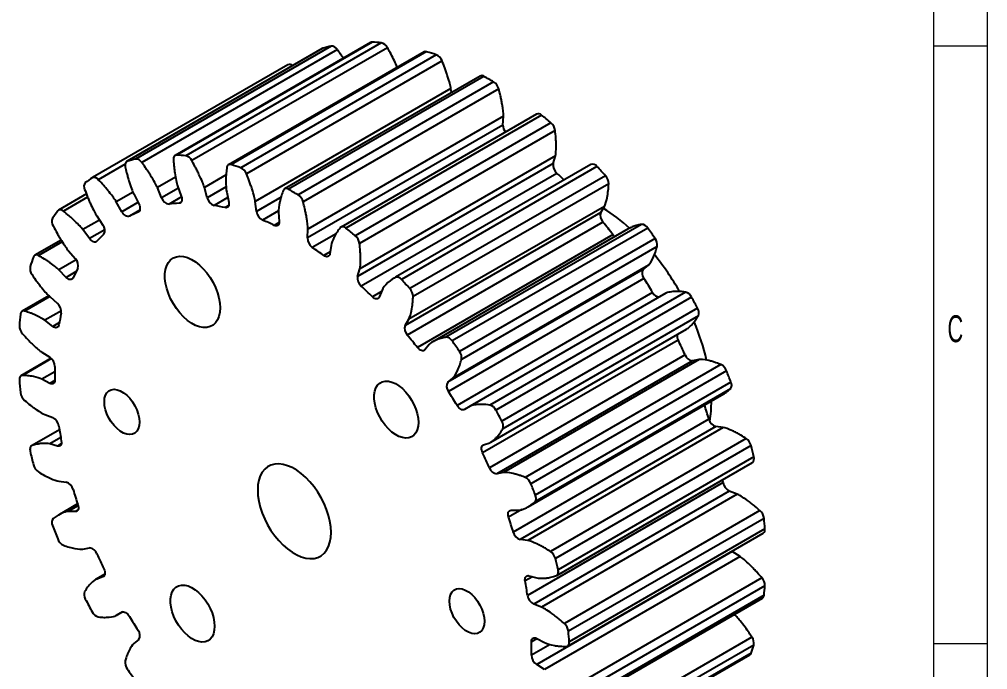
# Model space of a CAD drawing. Header units: millimetres. Extents: x 0 to 420, y 0 to 297.
# Drawn here: x 294 to 420, y 74.3 to 158.9 of the extents above; entities that cross this region are included whole.
import ezdxf

# ---------------------------------------------------------------- set-up
doc = ezdxf.new("R2010")
doc.units = ezdxf.units.MM
doc.styles.add('SLDTEXTSTYLE1', font='TXT', dxfattribs={"width": 0.605})

msp = doc.modelspace()

# ---------------------------------------------------------------- linework, layer by layer
at = {"color": 7, "linetype": 'Continuous', "lineweight": 18}
for p, q in [((420, 0), (420, 297)), ((420, 0), (420, 297)), ((413, 7), (413, 290)), ((413, 7), (413, 290)), ((413, 7), (413, 290)), ((413, 155.5), (420, 155.5)), ((413, 77.75), (420, 77.75))]:
    msp.add_line(p, q, dxfattribs=at)
at = {"color": 7, "linetype": 'Continuous', "lineweight": 25}
for p, q in [((333.418, 155.128), (307.963, 140.432)), ((333.491, 155.159), (308.036, 140.464)), ((334.561, 155.446), (309.105, 140.75)), ((339.704, 155.906), (314.248, 141.211)), ((339.905, 155.954), (314.449, 141.258)), ((341.095, 155.885), (315.639, 141.19)), ((341.892, 155.242), (316.436, 140.547)), ((333.491, 155.159), (333.418, 155.128)), ((335.375, 154.987), (309.919, 140.291)), ((346.652, 154.7), (321.197, 140.005)), ((346.996, 154.723), (321.54, 140.027)), ((348.248, 154.314), (322.792, 139.618)), ((328.945, 153.03), (303.489, 138.334)), ((348.993, 153.515), (323.538, 138.819)), ((353.961, 151.556), (328.505, 136.86)), ((354.454, 151.514), (328.998, 136.819)), ((355.71, 150.795), (330.254, 136.1)), ((350.148, 149.923), (324.693, 135.228)), ((356.373, 149.875), (330.917, 135.18)), ((350.214, 149.392), (350.148, 149.923)), ((356.989, 146.342), (331.533, 131.647)), ((361.311, 146.607), (335.855, 131.911)), ((361.953, 146.464), (336.497, 131.769)), ((356.929, 145.178), (356.989, 146.342)), ((356.929, 145.178), (331.473, 130.483)), ((363.159, 145.478), (337.703, 130.783)), ((363.711, 144.477), (338.255, 129.781)), ((363.746, 141.159), (338.29, 126.464)), ((363.472, 140.16), (363.746, 141.159)), ((363.472, 140.16), (338.016, 125.465)), ((368.376, 140.065), (342.92, 125.369)), ((363.948, 138.894), (338.492, 124.199)), ((369.163, 139.789), (343.707, 125.094)), ((370.269, 138.589), (344.813, 123.893)), ((370.686, 137.549), (345.23, 122.854)), ((302.717, 136.208), (299.087, 134.113)), ((308.87, 136.227), (309.528, 134.918)), ((312.51, 135.698), (311.949, 137.033)), ((314.591, 137.269), (315.068, 135.927)), ((318.435, 135.714), (318.068, 137.049)), ((320.97, 136.463), (321.245, 135.146)), ((307.333, 133.902), (306.602, 135.178)), ((324.85, 133.95), (324.693, 135.228)), ((327.727, 133.844), (327.788, 132.611)), ((369.648, 133.809), (344.192, 119.114)), ((370.125, 134.601), (344.669, 119.905)), ((369.648, 133.809), (370.125, 134.601)), ((304.055, 133.382), (304.867, 132.163)), ((369.936, 132.56), (344.48, 117.864)), ((303.131, 130.406), (302.262, 131.567)), ((331.473, 130.483), (331.533, 131.647)), ((373.239, 131.677), (347.784, 116.981)), ((374.964, 132.259), (349.508, 117.564)), ((375.766, 131.781), (350.31, 117.086)), ((299.428, 130.214), (295.993, 128.231)), ((371.25, 130.925), (345.794, 116.229)), ((376.728, 130.424), (351.272, 115.729)), ((300.359, 128.86), (301.288, 127.784)), ((334.568, 129.527), (334.411, 128.43)), ((376.992, 129.392), (351.536, 114.697)), ((300.086, 125.361), (299.118, 126.357)), ((338.016, 125.465), (338.29, 126.464)), ((375.188, 126.404), (349.732, 111.709)), ((375.847, 126.953), (350.391, 112.257)), ((375.188, 126.404), (375.847, 126.953)), ((375.274, 125.225), (349.818, 110.53)), ((341.193, 123.7), (340.825, 122.788)), ((297.836, 122.962), (294.34, 120.944)), ((297.942, 122.856), (298.947, 121.971)), ((376.402, 123.401), (350.946, 108.706)), ((378.114, 123.286), (352.659, 108.59)), ((380.686, 123.45), (355.23, 108.755)), ((381.468, 122.791), (356.012, 108.096)), ((382.252, 121.339), (356.796, 106.644)), ((298.333, 118.989), (297.307, 119.776)), ((344.192, 119.114), (344.669, 119.905)), ((382.352, 120.359), (356.896, 105.663)), ((355.366, 103.931), (380.822, 118.627)), ((379.73, 117.211), (354.275, 102.516)), ((347.312, 116.618), (346.751, 115.931)), ((298.131, 114.835), (294.2, 112.565)), ((296.909, 115.635), (297.948, 114.979)), ((380.623, 115.279), (355.167, 100.583)), ((381.586, 114.505), (356.13, 99.81)), ((382.455, 114.663), (356.999, 99.968)), ((385.289, 114.027), (359.833, 99.331)), ((382.455, 114.663), (381.586, 114.505)), ((349.732, 111.709), (350.391, 112.257)), ((386.015, 113.216), (360.559, 98.52)), ((297.948, 111.568), (296.909, 112.111)), ((386.594, 111.73), (361.138, 97.035)), ((360.194, 95.522), (385.65, 110.217)), ((386.526, 110.844), (361.07, 96.149)), ((352.659, 108.59), (351.927, 108.159)), ((297.307, 107.511), (298.333, 107.113)), ((383.727, 106.911), (358.271, 92.216)), ((384.63, 105.946), (359.174, 91.251)), ((385.599, 105.823), (384.63, 105.946)), ((299.205, 105.547), (295.581, 103.455)), ((385.599, 105.823), (360.143, 91.128)), ((298.947, 103.421), (297.942, 103.698)), ((354.393, 103.572), (355.205, 103.854)), ((388.566, 104.407), (363.11, 89.711)), ((389.206, 103.479), (363.75, 88.784)), ((363.926, 86.597), (389.382, 101.292)), ((389.56, 102.02), (364.104, 87.325)), ((356.999, 99.968), (356.13, 99.81)), ((299.118, 98.839), (300.086, 98.717)), ((385.58, 98.664), (360.124, 83.969)), ((386.383, 97.55), (360.927, 82.854)), ((387.409, 97.152), (361.953, 82.456)), ((387.409, 97.152), (386.383, 97.55)), ((301.574, 95.893), (299.066, 94.445)), ((301.288, 94.906), (300.359, 94.904)), ((357.973, 95.061), (358.902, 95.064)), ((390.373, 95.016), (364.917, 80.32)), ((390.898, 94.012), (365.442, 79.317)), ((365.354, 77.402), (390.809, 92.097)), ((391.017, 92.638), (365.561, 77.942)), ((360.143, 91.128), (359.174, 91.251)), ((302.262, 89.999), (303.131, 90.157)), ((386.768, 89.683), (361.312, 74.988)), ((386.768, 89.683), (386.704, 89.727)), ((387.807, 89.028), (386.768, 89.683)), ((387.807, 89.028), (362.351, 74.332)), ((305.12, 86.743), (303.895, 86.036)), ((304.867, 86.395), (304.055, 86.113)), ((360.313, 86.546), (361.319, 86.269)), ((390.63, 86.27), (365.174, 71.575)), ((391.017, 85.235), (365.561, 70.54)), ((365.237, 68.935), (390.692, 83.63)), ((390.898, 83.998), (365.442, 69.303)), ((361.953, 82.456), (360.927, 82.854)), ((307.404, 81.84), (306.602, 81.377)), ((306.602, 81.377), (307.333, 81.809)), ((309.528, 78.258), (308.87, 77.71)), ((361.312, 78.4), (362.351, 77.856)), ((389.327, 78.557), (363.872, 63.862)), ((389.56, 77.535), (364.104, 62.839)), ((363.578, 61.572), (389.034, 76.268)), ((389.206, 76.485), (363.75, 61.79)), ((362.351, 74.332), (361.312, 74.988))]:
    msp.add_line(p, q, dxfattribs=at)
at = {"color": 8, "linetype": 'Continuous', "lineweight": 25}
for p, q in [((307.76, 140.085), (304.266, 138.069)), ((320.899, 138.683), (318.068, 137.049)), ((314.317, 138.4), (311.949, 137.033)), ((308.781, 136.436), (306.602, 135.178)), ((314.7, 136.962), (312.51, 135.698)), ((320.892, 137.133), (318.435, 135.714)), ((302.876, 135.798), (299.721, 133.977)), ((309.43, 135.113), (307.333, 133.902)), ((315.098, 135.834), (313.466, 134.892)), ((315.061, 135.171), (314.781, 135.009)), ((321.117, 135.757), (319.325, 134.722)), ((328.048, 135.797), (324.85, 133.95)), ((309.656, 134.092), (308.314, 133.317)), ((309.518, 133.883), (309.442, 133.839)), ((321.24, 134.703), (320.768, 134.431)), ((327.735, 134.029), (325.634, 132.816)), ((304.431, 132.819), (302.262, 131.567)), ((327.786, 132.499), (327.143, 132.128)), ((305.116, 131.552), (303.131, 130.406)), ((299.57, 129.978), (296.478, 128.194)), ((335.209, 131.041), (332.117, 129.256)), ((334.446, 128.675), (333.627, 128.202)), ((301.382, 127.664), (299.118, 126.357)), ((301.389, 126.113), (300.086, 125.361)), ((341.114, 123.504), (339.936, 122.824)), ((297.944, 122.855), (294.677, 120.969)), ((299.462, 121.02), (297.307, 119.776)), ((299.194, 119.486), (298.333, 118.989)), ((298.173, 114.793), (294.396, 112.613)), ((298.608, 113.091), (296.909, 112.111)), ((298.616, 111.953), (297.948, 111.568)), ((299.207, 105.539), (295.649, 103.485)), ((299.376, 104.526), (297.942, 103.698)), ((299.448, 103.711), (298.947, 103.421)), ((301.647, 95.647), (300.359, 94.904)), ((301.6, 95.086), (301.288, 94.906)), ((359.365, 95.161), (357.654, 94.173)), ((305.117, 86.726), (304.055, 86.113)), ((304.976, 86.458), (304.867, 86.395)), ((360.77, 86.42), (359.808, 85.865)), ((361.365, 78.372), (360.644, 77.956)), ((363.069, 77.604), (360.644, 76.204))]:
    msp.add_line(p, q, dxfattribs=at)
at = {"color": 7, "linetype": 'Continuous', "lineweight": 25, "flags": 128}
for points in [[(314.449, 141.258), (314.356, 141.251), (314.272, 141.223), (314.198, 141.176), (314.137, 141.109), (314.09, 141.026), (314.057, 140.927), (314.04, 140.814), (314.039, 140.691)], [(308.036, 140.464), (307.955, 140.428), (307.886, 140.373), (307.83, 140.299), (307.789, 140.208), (307.763, 140.103), (307.752, 139.986), (307.758, 139.859), (307.779, 139.725)], [(309.528, 134.918), (309.604, 134.744), (309.656, 134.569), (309.683, 134.4), (309.685, 134.243), (309.66, 134.103), (309.609, 133.987), (309.536, 133.897), (309.442, 133.839)], [(315.068, 135.927), (315.119, 135.752), (315.144, 135.584), (315.143, 135.428), (315.116, 135.29), (315.064, 135.175), (314.988, 135.088), (314.893, 135.032), (314.781, 135.009)], [(321.245, 135.146), (321.268, 134.979), (321.265, 134.824), (321.235, 134.688), (321.181, 134.575), (321.104, 134.491), (321.007, 134.437), (320.894, 134.417), (320.768, 134.431)], [(299.721, 133.977), (299.614, 134.052), (299.505, 134.108), (299.399, 134.144), (299.298, 134.16), (299.203, 134.154), (299.117, 134.128), (299.042, 134.081), (298.979, 134.015)], [(308.314, 133.317), (308.207, 133.283), (308.086, 133.282), (307.955, 133.315), (307.82, 133.381), (307.686, 133.476), (307.556, 133.598), (307.437, 133.742), (307.333, 133.902)], [(327.788, 132.611), (327.782, 132.457), (327.751, 132.323), (327.695, 132.213), (327.616, 132.13), (327.518, 132.08), (327.403, 132.062), (327.277, 132.078), (327.143, 132.128)], [(336.497, 131.769), (336.391, 131.844), (336.285, 131.901), (336.18, 131.939), (336.079, 131.957), (335.985, 131.955), (335.899, 131.932), (335.823, 131.89), (335.758, 131.829)], [(304.094, 130.067), (304.006, 129.998), (303.901, 129.961), (303.78, 129.957), (303.65, 129.988), (303.515, 130.051), (303.38, 130.144), (303.251, 130.264), (303.131, 130.406)], [(371.5, 130.673), (371.372, 130.786), (371.25, 130.925)], [(320.115, 121.396), (320.077, 120.814), (319.963, 120.289), (319.775, 119.832), (319.519, 119.452), (319.198, 119.158), (318.821, 118.955), (318.394, 118.849), (317.928, 118.841), (317.432, 118.932), (316.916, 119.12), (316.392, 119.4), (315.87, 119.768), (315.363, 120.214), (314.88, 120.729), (314.433, 121.303), (314.03, 121.923), (313.68, 122.576), (313.39, 123.248), (313.168, 123.925), (313.017, 124.592), (312.94, 125.235), (312.94, 125.841), (313.017, 126.396), (313.168, 126.889), (313.39, 127.308), (313.68, 127.646), (314.03, 127.895), (314.433, 128.05), (314.88, 128.107), (315.363, 128.065), (315.87, 127.926), (316.392, 127.691), (316.916, 127.366), (317.432, 126.959), (317.928, 126.477), (318.394, 125.93), (318.821, 125.332), (319.198, 124.694), (319.519, 124.029), (319.775, 123.353), (319.963, 122.679), (320.077, 122.022), (320.115, 121.396)], [(334.411, 128.43), (334.378, 128.298), (334.32, 128.19), (334.239, 128.11), (334.139, 128.062), (334.023, 128.047), (333.896, 128.066), (333.762, 128.119), (333.627, 128.202)], [(300.989, 125.284), (300.925, 125.182), (300.84, 125.111), (300.735, 125.071), (300.616, 125.065), (300.487, 125.092), (300.352, 125.153), (300.217, 125.243), (300.086, 125.361)], [(340.825, 122.788), (340.765, 122.683), (340.683, 122.605), (340.582, 122.56), (340.465, 122.548), (340.337, 122.57), (340.203, 122.625), (340.067, 122.71), (339.936, 122.824)], [(299.137, 119.176), (299.099, 119.047), (299.037, 118.944), (298.953, 118.869), (298.85, 118.827), (298.732, 118.818), (298.603, 118.843), (298.469, 118.901), (298.333, 118.989)], [(346.751, 115.931), (346.667, 115.857), (346.564, 115.814), (346.446, 115.805), (346.317, 115.829), (346.183, 115.887), (346.047, 115.975), (345.916, 116.091), (345.794, 116.229)], [(294.396, 112.613), (294.302, 112.604), (294.218, 112.575), (294.145, 112.525), (294.084, 112.457), (294.038, 112.37), (294.007, 112.269), (293.992, 112.154), (293.993, 112.028)], [(298.617, 112.011), (298.607, 111.86), (298.571, 111.73), (298.511, 111.624), (298.429, 111.547), (298.327, 111.502), (298.21, 111.49), (298.082, 111.513), (297.948, 111.568)], [(345.918, 106.501), (345.88, 105.99), (345.77, 105.535), (345.588, 105.149), (345.341, 104.84), (345.035, 104.617), (344.676, 104.486), (344.276, 104.451), (343.843, 104.511), (343.39, 104.666), (342.928, 104.911), (342.469, 105.24), (342.025, 105.645), (341.607, 106.115), (341.226, 106.639), (340.893, 107.201), (340.615, 107.788), (340.4, 108.385), (340.254, 108.976), (340.179, 109.546), (340.179, 110.08), (340.254, 110.565), (340.4, 110.987), (340.615, 111.335), (340.893, 111.602), (341.226, 111.779), (341.607, 111.863), (342.025, 111.851), (342.469, 111.743), (342.928, 111.542), (343.39, 111.254), (343.843, 110.886), (344.276, 110.447), (344.676, 109.948), (345.035, 109.404), (345.341, 108.827), (345.588, 108.233), (345.77, 107.637), (345.88, 107.055), (345.918, 106.501)], [(309.614, 106.539), (309.575, 106.077), (309.46, 105.676), (309.272, 105.349), (309.018, 105.108), (308.707, 104.96), (308.349, 104.911), (307.957, 104.962), (307.543, 105.111), (307.122, 105.354), (306.709, 105.683), (306.316, 106.085), (305.958, 106.547), (305.647, 107.054), (305.393, 107.589), (305.206, 108.132), (305.091, 108.666), (305.052, 109.172), (305.091, 109.634), (305.206, 110.035), (305.393, 110.362), (305.647, 110.603), (305.958, 110.751), (306.316, 110.8), (306.709, 110.749), (307.122, 110.6), (307.543, 110.357), (307.957, 110.029), (308.349, 109.627), (308.707, 109.164), (309.018, 108.657), (309.272, 108.123), (309.46, 107.579), (309.575, 107.045), (309.614, 106.539)], [(351.927, 108.159), (351.823, 108.119), (351.704, 108.112), (351.575, 108.139), (351.44, 108.199), (351.305, 108.29), (351.174, 108.408), (351.053, 108.548), (350.946, 108.706)], [(295.649, 103.485), (295.568, 103.447), (295.5, 103.39), (295.445, 103.315), (295.405, 103.222), (295.38, 103.115), (295.371, 102.996), (295.378, 102.867), (295.401, 102.732)], [(299.452, 104.102), (299.471, 103.936), (299.463, 103.784), (299.43, 103.652), (299.371, 103.544), (299.291, 103.464), (299.191, 103.417), (299.075, 103.402), (298.947, 103.421)], [(354.275, 102.516), (354.203, 102.69), (354.155, 102.865), (354.132, 103.032), (354.135, 103.187), (354.165, 103.323), (354.219, 103.435), (354.296, 103.519), (354.393, 103.572)], [(334.553, 92.178), (334.515, 92.891), (334.403, 93.636), (334.218, 94.401), (333.963, 95.175), (333.641, 95.944), (333.259, 96.698), (332.822, 97.424), (332.338, 98.111), (331.812, 98.748), (331.255, 99.324), (330.674, 99.832), (330.08, 100.262), (329.48, 100.608), (328.886, 100.864), (328.305, 101.027), (327.748, 101.094), (327.223, 101.064), (326.738, 100.937), (326.301, 100.715), (325.919, 100.403), (325.597, 100.004), (325.342, 99.525), (325.157, 98.973), (325.045, 98.358), (325.007, 97.689), (325.045, 96.977), (325.157, 96.232), (325.342, 95.467), (325.597, 94.693), (325.919, 93.923), (326.301, 93.169), (326.738, 92.443), (327.223, 91.757), (327.748, 91.12), (328.305, 90.543), (328.886, 90.036), (329.48, 89.606), (330.08, 89.26), (330.674, 89.004), (331.255, 88.84), (331.812, 88.774), (332.338, 88.804), (332.822, 88.931), (333.259, 89.152), (333.641, 89.465), (333.963, 89.864), (334.218, 90.343), (334.403, 90.894), (334.515, 91.509), (334.553, 92.178)], [(385.58, 98.664), (385.544, 98.9), (385.519, 99.062)], [(301.607, 95.794), (301.653, 95.62), (301.673, 95.454), (301.668, 95.3), (301.636, 95.166), (301.58, 95.056), (301.501, 94.974), (301.403, 94.924), (301.288, 94.906)], [(357.654, 94.173), (357.608, 94.347), (357.587, 94.514), (357.593, 94.667), (357.624, 94.801), (357.68, 94.911), (357.759, 94.993), (357.858, 95.043), (357.973, 95.061)], [(304.986, 87.451), (305.057, 87.277), (305.106, 87.102), (305.128, 86.935), (305.125, 86.78), (305.096, 86.644), (305.041, 86.532), (304.964, 86.448), (304.867, 86.395)], [(363.872, 86.571), (363.949, 86.611), (364.015, 86.67), (364.067, 86.747), (364.105, 86.839), (364.129, 86.946), (364.136, 87.064), (364.128, 87.191), (364.104, 87.325)], [(359.808, 85.865), (359.79, 86.031), (359.797, 86.183), (359.831, 86.316), (359.889, 86.423), (359.97, 86.503), (360.07, 86.551), (360.186, 86.565), (360.313, 86.546)], [(319.397, 79.972), (319.359, 79.461), (319.249, 79.006), (319.067, 78.619), (318.82, 78.311), (318.514, 78.088), (318.155, 77.957), (317.755, 77.921), (317.322, 77.982), (316.869, 78.136), (316.407, 78.382), (315.948, 78.711), (315.504, 79.116), (315.086, 79.586), (314.705, 80.109), (314.372, 80.672), (314.094, 81.259), (313.879, 81.856), (313.733, 82.447), (313.659, 83.017), (313.659, 83.551), (313.733, 84.035), (313.879, 84.457), (314.094, 84.806), (314.372, 85.073), (314.705, 85.25), (315.086, 85.334), (315.504, 85.322), (315.948, 85.214), (316.407, 85.013), (316.869, 84.725), (317.322, 84.356), (317.755, 83.917), (318.155, 83.419), (318.514, 82.875), (318.82, 82.298), (319.067, 81.704), (319.249, 81.108), (319.359, 80.525), (319.397, 79.972)], [(354.515, 80.618), (354.476, 80.156), (354.361, 79.755), (354.173, 79.428), (353.92, 79.187), (353.609, 79.039), (353.251, 78.99), (352.858, 79.041), (352.445, 79.19), (352.024, 79.433), (351.61, 79.762), (351.217, 80.164), (350.859, 80.626), (350.548, 81.133), (350.295, 81.668), (350.107, 82.211), (349.992, 82.745), (349.953, 83.251), (349.992, 83.713), (350.107, 84.114), (350.295, 84.441), (350.548, 84.682), (350.859, 84.83), (351.217, 84.879), (351.61, 84.828), (352.024, 84.679), (352.445, 84.436), (352.858, 84.108), (353.251, 83.706), (353.609, 83.243), (353.92, 82.736), (354.173, 82.202), (354.361, 81.658), (354.476, 81.124), (354.515, 80.618)], [(307.333, 81.809), (307.437, 81.849), (307.556, 81.855), (307.686, 81.828), (307.82, 81.768), (307.955, 81.677), (308.086, 81.559), (308.207, 81.419), (308.314, 81.261)], [(360.644, 77.956), (360.653, 78.107), (360.689, 78.237), (360.749, 78.343), (360.832, 78.42), (360.933, 78.465), (361.05, 78.477), (361.178, 78.455), (361.312, 78.4)], [(365.174, 77.354), (365.265, 77.366), (365.346, 77.398), (365.417, 77.449), (365.475, 77.518), (365.519, 77.604), (365.549, 77.705), (365.563, 77.819), (365.561, 77.942)]]:
    msp.add_lwpolyline(points, dxfattribs=at)
at = {"color": 7, "linetype": 'Continuous', "lineweight": 25}
for centre, radius, start, end in [((338.719, 137.788), 18.14, 103.25211, 106.74975), ((334.587, 154.542), 0.904, 29.4706, 91.66963), ((339.886, 155.585), 0.369, 86.95381, 119.52596), ((339.137, 132.258), 23.708, 85.26313, 88.14295), ((340.83, 154.742), 1.174, 25.23606, 76.96161), ((346.85, 154.324), 0.424, 69.89727, 117.68599), ((337.129, 122.398), 33.797, 70.7934, 73.02656), ((347.66, 153.017), 1.423, 20.4604, 65.61251), ((329.162, 152.506), 0.567, 44.58998, 112.48883), ((354.172, 151.11), 0.493, 55.09191, 115.28674), ((331.452, 109.861), 47.582, 59.3488, 61.09233), ((354.834, 149.465), 1.593, 14.93469, 56.62011), ((361.532, 146.084), 0.568, 42.07765, 112.91308), ((322.744, 97.276), 62.903, 50.02192, 51.44105), ((358.41, 145.185), 1.481, 180.26431, 218.52173), ((362.089, 144.236), 1.64, 8.45126, 49.25261), ((313.681, 117.563), 23.708, 85.26313, 88.14295), ((315.374, 140.046), 1.174, 25.23606, 76.96161), ((313.263, 123.093), 18.14, 103.25211, 106.74975), ((309.131, 139.846), 0.904, 29.4706, 91.66963), ((321.398, 139.649), 0.404, 69.46799, 178.87442), ((311.674, 107.703), 33.797, 70.7934, 73.02656), ((364.879, 139.967), 1.42, 172.1951, 229.0591), ((368.586, 139.402), 0.695, 33.85019, 107.6422), ((322.204, 138.322), 1.423, 20.4604, 65.61251), ((323.248, 94.725), 60.062, 46.14557, 47.34097), ((313.299, 87.235), 76.7, 42.03234, 43.25165), ((303.176, 137.179), 0.785, 139.89551, 208.40111), ((312.937, 124.095), 17.09, 123.63647, 127.32544), ((303.709, 137.696), 0.671, 33.77263, 110.72609), ((369.136, 137.531), 1.55, 0.66752, 43.03114), ((328.73, 136.489), 0.425, 50.91314, 156.19225), ((305.996, 95.165), 47.582, 59.3488, 61.09233), ((329.378, 134.769), 1.593, 14.93469, 56.62011), ((313.602, 136.023), 1.14, 196.59121, 263.15218), ((315.688, 117.457), 17.576, 92.95827, 97.26093), ((319.763, 136.011), 1.361, 192.58362, 251.20976), ((315.458, 121.796), 20.515, 143.44098, 146.74056), ((315.033, 120.269), 14.677, 112.39268, 117.24514), ((315.213, 110.656), 24.415, 76.84734, 80.30354), ((326.339, 134.142), 1.501, 187.3329, 241.99858), ((370.804, 133.418), 1.221, 161.28907, 224.64049), ((357.118, 113.968), 24.122, 47.5165, 57.75845), ((299.264, 132.632), 1.046, 156.63605, 212.71882), ((311.912, 100.719), 34.907, 64.12948, 66.85249), ((315.578, 87.518), 70.594, 37.9432, 39.64588), ((304.109, 131.485), 1.017, 329.54787, 41.82353), ((297.289, 82.581), 62.903, 50.02192, 51.44105), ((374.948, 131.319), 0.94, 29.4346, 89.02122), ((306.312, 81.505), 85.741, 34.78851, 35.90008), ((315.656, 119.535), 15.64, 133.01913, 137.67024), ((332.996, 130.501), 1.523, 180.66064, 234.76803), ((336.633, 129.54), 1.64, 8.45126, 49.25261), ((375.663, 129.602), 1.346, 351.0322, 37.66122), ((305.539, 89.606), 47.734, 53.95448, 56.16467), ((322.626, 118.359), 28.49, 160.19093, 162.86054), ((296.216, 127.863), 0.422, 51.55214, 159.11269), ((300.403, 126.891), 1.257, 343.22304, 45.26227), ((349.182, 106.153), 35.291, 29.51005, 38.90566), ((296.694, 126.514), 1.315, 169.44279, 217.34157), ((319.662, 116.798), 20.51, 151.68006, 155.56198), ((376.008, 125.872), 0.978, 147.00545, 221.37045), ((339.423, 125.272), 1.42, 172.1951, 229.0591), ((343.13, 124.707), 0.695, 33.85019, 107.6422), ((287.843, 72.539), 76.7, 42.03234, 43.25165), ((311.728, 84.667), 75.387, 30.91831, 32.54811), ((297.457, 79.672), 60.552, 45.45066, 47.33691), ((343.68, 122.836), 1.55, 0.66752, 43.03114), ((377.257, 123.741), 0.92, 201.63053, 273.45531), ((380.367, 122.278), 1.215, 24.97221, 74.75014), ((304.613, 80.361), 87.789, 27.82547, 28.90226), ((294.542, 120.585), 0.407, 70.61669, 180.98798), ((298.017, 120.867), 1.444, 353.68471, 49.87723), ((381.344, 120.751), 1.081, 338.71456, 32.94854), ((334.536, 115.962), 40.663, 173.48132, 175.59467), ((327.946, 114.041), 29.264, 166.83092, 169.89396), ((295.521, 119.07), 1.529, 179.4112, 222.60488), ((345.349, 118.722), 1.221, 161.28907, 224.64049), ((352.734, 107.514), 31.493, 12.98502, 22.50318), ((290.122, 72.822), 70.594, 37.9432, 39.64588), ((349.492, 116.624), 0.94, 29.4346, 89.02122), ((380.781, 117.777), 1.193, 173.13997, 208.30474), ((313.218, 85.341), 73.754, 23.94807, 25.60185), ((280.856, 66.809), 85.741, 34.78851, 35.90008), ((297.089, 113.715), 1.528, 1.82952, 55.80783), ((350.207, 114.906), 1.346, 351.0322, 37.66122), ((381.675, 115.603), 1.101, 197.12239, 265.36944), ((339.768, 112.887), 41.16, 178.78013, 181.21987), ((384.643, 112.718), 1.46, 19.94261, 63.75247), ((309.685, 82.629), 82.23, 20.72618, 21.83675), ((349.381, 115.963), 55.528, 184.06329, 185.78024), ((350.552, 111.176), 0.978, 147.00545, 221.37045), ((385.877, 111.339), 0.817, 322.64473, 28.60468), ((295.756, 110.582), 1.634, 187.42289, 228.70025), ((286.272, 69.971), 75.387, 30.91831, 32.54811), ((354.911, 107.583), 1.215, 24.97221, 74.75014), ((320.419, 88.021), 66.066, 16.61368, 18.30326), ((367.118, 109.246), 16.933, 351.08173, 0.1604), ((297.666, 105.785), 1.486, 8.257, 63.31587), ((279.158, 65.666), 87.789, 27.82547, 28.90226), ((352.875, 113.965), 54.326, 188.43297, 190.46065), ((355.888, 106.056), 1.081, 338.71456, 32.94854), ((385.021, 107.217), 1.33, 193.3012, 252.90346), ((387.641, 103.085), 1.613, 14.14736, 55.02766), ((320.791, 86.081), 70.592, 13.04974, 14.26798), ((364.052, 118.36), 70.408, 192.8249, 194.28527), ((287.762, 70.646), 73.754, 23.94807, 25.60185), ((297.377, 101.377), 1.604, 194.07622, 235.90095), ((388.975, 101.778), 0.633, 309.91596, 22.55576), ((356.219, 100.907), 1.101, 197.12239, 265.36944), ((299.695, 97.446), 1.33, 13.301, 72.90362), ((359.187, 98.022), 1.46, 19.94261, 63.75247), ((284.23, 67.934), 82.23, 20.72618, 21.83675), ((387.051, 98.878), 1.486, 188.2569, 243.31597), ((364.335, 116.653), 66.105, 196.61401, 198.39299), ((360.421, 96.644), 0.817, 322.64473, 28.60468), ((389.276, 93.803), 1.635, 7.35556, 47.86834), ((299.004, 93.474), 0.799, 140.94491, 208.72935), ((294.928, 73.316), 66.102, 16.61392, 18.39297), ((335.589, 88.517), 55.581, 4.25173, 5.674), ((375.169, 121.791), 82.05, 200.47499, 201.78454), ((359.565, 92.521), 1.33, 193.3012, 252.90346), ((390.477, 92.535), 0.55, 307.21539, 10.78831), ((300.34, 91.829), 1.446, 199.74412, 244.65637), ((303.042, 89.06), 1.101, 17.12234, 85.36948), ((362.185, 88.389), 1.613, 14.14736, 55.02766), ((371.501, 119.322), 73.757, 203.94815, 205.60186), ((295.335, 71.386), 70.592, 13.04974, 14.26798), ((306.374, 76), 54.337, 8.43318, 10.46045), ((389.497, 85.257), 1.52, 359.18447, 41.82148), ((303.467, 84.097), 1.063, 157.55635, 212.91596), ((350.559, 88.516), 40.591, 353.61046, 355.36426), ((380.334, 124.084), 87.704, 207.54979, 208.7895), ((361.595, 84.182), 1.486, 188.2569, 243.31597), ((390.434, 84.016), 0.464, 303.86731, 357.85043), ((304.564, 82.348), 1.203, 204.6548, 255.65812), ((372.993, 119.998), 75.392, 210.91834, 212.54804), ((308.708, 78.791), 0.978, 327.00537, 41.37053), ((363.82, 79.108), 1.635, 7.35556, 47.86834), ((310.133, 73.822), 55.581, 4.25173, 5.674), ((388.285, 77.782), 1.299, 349.0236, 36.61541), ((319.493, 77.08), 41.16, 358.78013, 1.21987), ((362.517, 86.085), 28.362, 340.21689, 342.45436), ((362.171, 76.252), 1.528, 181.82966, 235.80769), ((388.833, 76.603), 0.391, 301.04671, 342.56115), ((309.092, 75.247), 1.332, 170.29665, 217.49818), ((378.858, 123.085), 85.922, 214.48582, 215.72594)]:
    msp.add_arc(centre, radius, start, end, dxfattribs=at)
for points, knots in [([(343.169, 152.689), (343.137, 152.767), (342.993, 153.116), (342.685, 153.755), (342.291, 154.529), (342.011, 155.029), (341.892, 155.242)], [0, 0, 0, 0, 0.0895408, 0.4016966, 0.7447329, 1, 1, 1, 1]), ([(336.162, 153.862), (336.039, 154.046), (335.784, 154.428), (335.514, 154.796), (335.375, 154.987)], [0, 0, 0, 0, 0.4816326, 1, 1, 1, 1]), ([(350.148, 149.923), (350.106, 150.251), (349.962, 150.826), (349.67, 151.726), (349.606, 151.914), (349.48, 152.272), (349.288, 152.794), (349.103, 153.252), (348.993, 153.515)], [0, 0, 0, 0, 0.5, 0.5, 0.625, 0.625, 0.75, 1, 1, 1, 1]), ([(356.989, 146.342), (357.002, 146.646), (356.949, 147.199), (356.792, 148.084), (356.756, 148.27), (356.682, 148.626), (356.567, 149.146), (356.446, 149.608), (356.373, 149.875)], [0, 0, 0, 0, 0.5, 0.5, 0.625, 0.625, 0.75, 1, 1, 1, 1]), ([(363.746, 141.159), (363.812, 141.41), (363.854, 141.876), (363.849, 142.642), (363.845, 142.806), (363.832, 143.136), (363.803, 143.637), (363.752, 144.145), (363.711, 144.477)], [0, 0, 0, 0, 0.5, 0.5, 0.625, 0.625, 0.75, 1, 1, 1, 1]), ([(311.949, 137.033), (311.797, 137.386), (311.475, 137.974), (310.926, 138.84), (310.815, 139.01), (310.602, 139.329), (310.294, 139.779), (310.041, 140.125), (309.919, 140.291)], [0, 0, 0, 0, 0.5, 0.5, 0.625, 0.625, 0.75, 1, 1, 1, 1]), ([(314.039, 140.691), (314.049, 140.511), (314.073, 140.14), (314.123, 139.663), (314.163, 139.326), (314.188, 139.145), (314.325, 138.235), (314.466, 137.627), (314.591, 137.269)], [0, 0, 0, 0, 0.25, 0.375, 0.375, 0.5, 0.5, 1, 1, 1, 1]), ([(318.068, 137.049), (317.967, 137.406), (317.722, 138.021), (317.28, 138.951), (317.189, 139.136), (317.013, 139.483), (316.757, 139.974), (316.543, 140.359), (316.436, 140.547)], [0, 0, 0, 0, 0.5, 0.5, 0.625, 0.625, 0.75, 1, 1, 1, 1]), ([(307.779, 139.725), (307.82, 139.537), (307.907, 139.149), (308.036, 138.653), (308.131, 138.304), (308.184, 138.119), (308.466, 137.186), (308.697, 136.574), (308.87, 136.227)], [0, 0, 0, 0, 0.25, 0.375, 0.375, 0.5, 0.5, 1, 1, 1, 1]), ([(320.994, 139.657), (320.964, 139.441), (320.919, 139.06), (320.889, 138.613), (320.874, 138.302), (320.869, 138.137), (320.86, 137.339), (320.902, 136.799), (320.97, 136.463)], [0, 0, 0, 0, 0.25, 0.375, 0.375, 0.5, 0.5, 1, 1, 1, 1]), ([(324.693, 135.228), (324.65, 135.556), (324.506, 136.131), (324.214, 137.031), (324.151, 137.219), (324.024, 137.577), (323.832, 138.099), (323.647, 138.557), (323.538, 138.819)], [0, 0, 0, 0, 0.5, 0.5, 0.625, 0.625, 0.75, 1, 1, 1, 1]), ([(306.602, 135.178), (306.428, 135.477), (306.102, 135.938), (305.564, 136.608), (305.449, 136.748), (305.217, 137.023), (304.865, 137.43), (304.505, 137.82), (304.266, 138.069)], [0, 0, 0, 0, 0.5, 0.5, 0.625, 0.625, 0.75, 1, 1, 1, 1]), ([(370.125, 134.601), (370.257, 134.827), (370.406, 135.305), (370.576, 136.29), (370.614, 136.605), (370.665, 137.15), (370.678, 137.382), (370.686, 137.549)], [0, 0, 0, 0, 0.5, 0.5, 0.75, 0.75, 1, 1, 1, 1]), ([(302.485, 136.805), (302.606, 136.473), (302.8, 135.968), (303.012, 135.463), (303.158, 135.128), (303.233, 134.961), (303.598, 134.171), (303.866, 133.67), (304.055, 133.382)], [0, 0, 0, 0, 0.25, 0.375, 0.375, 0.5, 0.5, 1, 1, 1, 1]), ([(328.341, 136.661), (328.268, 136.479), (328.148, 136.155), (328.033, 135.77), (327.959, 135.5), (327.923, 135.356), (327.767, 134.653), (327.714, 134.162), (327.727, 133.844)], [0, 0, 0, 0, 0.25, 0.375, 0.375, 0.5, 0.5, 1, 1, 1, 1]), ([(331.533, 131.647), (331.546, 131.951), (331.493, 132.503), (331.336, 133.389), (331.3, 133.575), (331.226, 133.93), (331.111, 134.45), (330.991, 134.913), (330.917, 135.18)], [0, 0, 0, 0, 0.5, 0.5, 0.625, 0.625, 0.75, 1, 1, 1, 1]), ([(302.262, 131.567), (302.058, 131.836), (301.693, 132.234), (301.107, 132.793), (300.982, 132.91), (300.732, 133.135), (300.356, 133.467), (299.975, 133.778), (299.721, 133.977)], [0, 0, 0, 0, 0.5, 0.5, 0.625, 0.625, 0.75, 1, 1, 1, 1]), ([(298.383, 132.066), (298.549, 131.743), (298.808, 131.26), (299.081, 130.783), (299.267, 130.467), (299.363, 130.309), (299.821, 129.569), (300.144, 129.112), (300.359, 128.86)], [0, 0, 0, 0, 0.25, 0.375, 0.375, 0.5, 0.5, 1, 1, 1, 1]), ([(335.758, 131.829), (335.613, 131.652), (335.398, 131.363), (335.202, 131.048), (335.076, 130.833), (335.016, 130.722), (334.744, 130.185), (334.609, 129.797), (334.568, 129.527)], [0, 0, 0, 0, 0.25, 0.375, 0.375, 0.5, 0.5, 1, 1, 1, 1]), ([(374.964, 132.259), (374.843, 132.236), (374.559, 132.183), (374.1, 132.056), (373.64, 131.894), (373.361, 131.734), (373.245, 131.667)], [0, 0, 0, 0, 0.1970384, 0.4636566, 0.7770555, 1, 1, 1, 1]), ([(338.29, 126.464), (338.356, 126.715), (338.398, 127.181), (338.393, 127.947), (338.389, 128.111), (338.376, 128.441), (338.347, 128.942), (338.296, 129.449), (338.255, 129.781)], [0, 0, 0, 0, 0.5, 0.5, 0.625, 0.625, 0.75, 1, 1, 1, 1]), ([(375.847, 126.953), (376.032, 127.112), (376.28, 127.488), (376.643, 128.305), (376.742, 128.573), (376.896, 129.042), (376.953, 129.244), (376.992, 129.392)], [0, 0, 0, 0, 0.5, 0.5, 0.75, 0.75, 1, 1, 1, 1]), ([(299.118, 126.357), (298.892, 126.586), (298.504, 126.904), (297.894, 127.333), (297.764, 127.421), (297.506, 127.59), (297.119, 127.835), (296.733, 128.056), (296.478, 128.194)], [0, 0, 0, 0, 0.5, 0.5, 0.625, 0.625, 0.75, 1, 1, 1, 1]), ([(295.649, 125.717), (295.85, 125.42), (296.161, 124.977), (296.485, 124.545), (296.704, 124.261), (296.815, 124.119), (297.348, 123.459), (297.71, 123.063), (297.942, 122.856)], [0, 0, 0, 0, 0.25, 0.375, 0.375, 0.5, 0.5, 1, 1, 1, 1]), ([(342.92, 125.369), (342.731, 125.259), (342.355, 125.029), (341.574, 124.32), (341.301, 123.96), (341.193, 123.7)], [0, 0, 0, 0, 0.5, 0.5, 1, 1, 1, 1]), ([(380.686, 123.45), (380.433, 123.484), (379.959, 123.542), (379.292, 123.525), (379.156, 123.517), (378.899, 123.493), (378.529, 123.443), (378.241, 123.357), (378.114, 123.286)], [0, 0, 0, 0, 0.5, 0.5, 0.625, 0.625, 0.75, 1, 1, 1, 1]), ([(344.669, 119.905), (344.801, 120.132), (344.95, 120.609), (345.12, 121.595), (345.158, 121.91), (345.209, 122.455), (345.222, 122.687), (345.23, 122.854)], [0, 0, 0, 0, 0.5, 0.5, 0.75, 0.75, 1, 1, 1, 1]), ([(297.307, 119.776), (297.07, 119.955), (296.675, 120.183), (296.065, 120.463), (295.936, 120.519), (295.681, 120.624), (295.3, 120.773), (294.924, 120.897), (294.677, 120.969)], [0, 0, 0, 0, 0.5, 0.5, 0.625, 0.625, 0.75, 1, 1, 1, 1]), ([(380.815, 118.639), (380.88, 118.674), (381.096, 118.791), (381.41, 119.096), (381.785, 119.509), (382.097, 119.94), (382.277, 120.236), (382.352, 120.359)], [0, 0, 0, 0, 0.09946916, 0.3277458, 0.57307044, 0.82332023, 1, 1, 1, 1]), ([(294.396, 118.035), (294.625, 117.775), (294.975, 117.391), (295.335, 117.022), (295.577, 116.78), (295.7, 116.66), (296.283, 116.107), (296.67, 115.789), (296.909, 115.635)], [0, 0, 0, 0, 0.25, 0.375, 0.375, 0.5, 0.5, 1, 1, 1, 1]), ([(349.508, 117.564), (349.379, 117.541), (349.203, 117.508), (348.792, 117.404), (348.555, 117.332), (347.824, 117.039), (347.474, 116.809), (347.312, 116.618)], [0, 0, 0, 0, 0.25, 0.25, 0.5, 0.5, 1, 1, 1, 1]), ([(350.391, 112.257), (350.576, 112.417), (350.824, 112.793), (351.187, 113.61), (351.286, 113.878), (351.44, 114.346), (351.497, 114.549), (351.536, 114.697)], [0, 0, 0, 0, 0.5, 0.5, 0.75, 0.75, 1, 1, 1, 1]), ([(385.289, 114.027), (385.146, 114.083), (384.808, 114.215), (384.282, 114.383), (384.037, 114.451), (383.872, 114.494), (383.786, 114.515), (383.06, 114.682), (382.632, 114.693), (382.455, 114.663)], [0, 0, 0, 0, 0.25, 0.375, 0.4375, 0.4375, 0.5, 0.5, 1, 1, 1, 1]), ([(296.909, 112.111), (296.67, 112.234), (296.283, 112.361), (295.7, 112.482), (295.577, 112.504), (295.335, 112.541), (294.975, 112.588), (294.625, 112.608), (294.396, 112.613)], [0, 0, 0, 0, 0.5, 0.5, 0.625, 0.625, 0.75, 1, 1, 1, 1]), ([(385.649, 110.219), (385.767, 110.29), (385.996, 110.427), (386.284, 110.642), (386.455, 110.785), (386.526, 110.844)], [0, 0, 0, 0, 0.3858234, 0.7443665, 1, 1, 1, 1]), ([(294.677, 109.354), (294.924, 109.142), (295.3, 108.831), (295.681, 108.54), (295.936, 108.35), (296.065, 108.258), (296.675, 107.834), (297.07, 107.605), (297.307, 107.511)], [0, 0, 0, 0, 0.25, 0.375, 0.375, 0.5, 0.5, 1, 1, 1, 1]), ([(355.23, 108.755), (354.977, 108.789), (354.503, 108.846), (353.836, 108.83), (353.7, 108.822), (353.443, 108.798), (353.073, 108.748), (352.785, 108.662), (352.659, 108.59)], [0, 0, 0, 0, 0.5, 0.5, 0.625, 0.625, 0.75, 1, 1, 1, 1]), ([(355.205, 103.854), (355.343, 103.905), (355.591, 104.067), (355.857, 104.311), (356.033, 104.488), (356.121, 104.583), (356.537, 105.068), (356.773, 105.455), (356.896, 105.663)], [0, 0, 0, 0, 0.25, 0.375, 0.375, 0.5, 0.5, 1, 1, 1, 1]), ([(388.566, 104.407), (388.414, 104.504), (388.064, 104.726), (387.522, 105.032), (387.269, 105.165), (387.097, 105.252), (387.009, 105.296), (386.256, 105.658), (385.797, 105.796), (385.599, 105.823)], [0, 0, 0, 0, 0.25, 0.375, 0.4375, 0.4375, 0.5, 0.5, 1, 1, 1, 1]), ([(297.942, 103.698), (297.71, 103.759), (297.348, 103.781), (296.815, 103.736), (296.704, 103.723), (296.485, 103.69), (296.161, 103.632), (295.85, 103.549), (295.649, 103.485)], [0, 0, 0, 0, 0.5, 0.5, 0.625, 0.625, 0.75, 1, 1, 1, 1]), ([(296.478, 100.05), (296.733, 99.893), (297.119, 99.669), (297.506, 99.467), (297.764, 99.338), (297.894, 99.276), (298.504, 99), (298.892, 98.871), (299.118, 98.839)], [0, 0, 0, 0, 0.25, 0.375, 0.375, 0.5, 0.5, 1, 1, 1, 1]), ([(359.833, 99.331), (359.69, 99.388), (359.352, 99.52), (358.826, 99.688), (358.582, 99.755), (358.416, 99.799), (358.33, 99.82), (357.604, 99.986), (357.177, 99.997), (356.999, 99.968)], [0, 0, 0, 0, 0.25, 0.375, 0.4375, 0.4375, 0.5, 0.5, 1, 1, 1, 1]), ([(390.373, 95.016), (390.221, 95.151), (389.877, 95.454), (389.344, 95.886), (389.094, 96.078), (388.924, 96.206), (388.837, 96.27), (388.09, 96.81), (387.619, 97.068), (387.409, 97.152)], [0, 0, 0, 0, 0.25, 0.375, 0.4375, 0.4375, 0.5, 0.5, 1, 1, 1, 1]), ([(358.902, 95.064), (359.09, 95.067), (359.48, 95.151), (360.033, 95.432), (360.097, 95.466), (360.219, 95.535), (360.396, 95.641), (360.761, 95.889), (360.979, 96.071), (361.07, 96.149)], [0, 0, 0, 0, 0.5, 0.5, 0.5625, 0.5625, 0.625, 0.75, 1, 1, 1, 1]), ([(300.359, 94.904), (300.144, 94.9), (299.821, 94.814), (299.363, 94.604), (299.267, 94.556), (299.081, 94.455), (298.808, 94.295), (298.549, 94.109), (298.383, 93.978)], [0, 0, 0, 0, 0.5, 0.5, 0.625, 0.625, 0.75, 1, 1, 1, 1]), ([(363.11, 89.711), (362.958, 89.809), (362.608, 90.03), (362.066, 90.337), (361.813, 90.469), (361.642, 90.557), (361.553, 90.601), (360.8, 90.962), (360.341, 91.1), (360.143, 91.128)], [0, 0, 0, 0, 0.25, 0.375, 0.4375, 0.4375, 0.5, 0.5, 1, 1, 1, 1]), ([(299.721, 90.522), (299.975, 90.428), (300.356, 90.3), (300.732, 90.197), (300.982, 90.135), (301.107, 90.106), (301.693, 89.989), (302.058, 89.965), (302.262, 89.999)], [0, 0, 0, 0, 0.25, 0.375, 0.375, 0.5, 0.5, 1, 1, 1, 1]), ([(390.63, 86.27), (390.489, 86.435), (390.171, 86.803), (389.672, 87.341), (389.437, 87.583), (389.276, 87.746), (389.193, 87.829), (388.482, 88.525), (388.018, 88.892), (387.807, 89.028)], [0, 0, 0, 0, 0.25, 0.375, 0.4375, 0.4375, 0.5, 0.5, 1, 1, 1, 1]), ([(304.055, 86.113), (303.866, 86.044), (303.598, 85.853), (303.233, 85.484), (303.158, 85.403), (303.012, 85.236), (302.8, 84.977), (302.606, 84.695), (302.485, 84.503)], [0, 0, 0, 0, 0.5, 0.5, 0.625, 0.625, 0.75, 1, 1, 1, 1]), ([(361.319, 86.269), (361.523, 86.216), (361.959, 86.173), (362.605, 86.251), (362.68, 86.262), (362.825, 86.286), (363.036, 86.325), (363.478, 86.432), (363.753, 86.528), (363.872, 86.571)], [0, 0, 0, 0, 0.5, 0.5, 0.5625, 0.5625, 0.625, 0.75, 1, 1, 1, 1]), ([(364.917, 80.32), (364.765, 80.456), (364.421, 80.759), (363.888, 81.191), (363.638, 81.382), (363.468, 81.51), (363.381, 81.575), (362.634, 82.115), (362.163, 82.373), (361.953, 82.456)], [0, 0, 0, 0, 0.25, 0.375, 0.4375, 0.4375, 0.5, 0.5, 1, 1, 1, 1]), ([(304.266, 81.183), (304.505, 81.157), (304.865, 81.131), (305.217, 81.132), (305.449, 81.139), (305.564, 81.146), (306.102, 81.194), (306.428, 81.278), (306.602, 81.377)], [0, 0, 0, 0, 0.25, 0.375, 0.375, 0.5, 0.5, 1, 1, 1, 1]), ([(389.327, 78.557), (389.206, 78.739), (388.913, 79.179), (388.404, 79.895), (387.867, 80.594), (387.406, 81.149), (387.154, 81.42), (387.053, 81.529)], [0, 0, 0, 0, 0.17271244, 0.41758401, 0.69538543, 0.87747135, 1, 1, 1, 1]), ([(308.87, 77.71), (308.697, 77.561), (308.466, 77.217), (308.184, 76.609), (308.131, 76.485), (308.036, 76.247), (307.907, 75.899), (307.82, 75.612), (307.779, 75.471)], [0, 0, 0, 0, 0.5, 0.5, 0.625, 0.625, 0.75, 1, 1, 1, 1]), ([(362.351, 77.856), (362.563, 77.748), (363.026, 77.58), (363.737, 77.455), (363.82, 77.442), (363.981, 77.419), (364.216, 77.389), (364.716, 77.351), (365.033, 77.352), (365.174, 77.354)], [0, 0, 0, 0, 0.5, 0.5, 0.5625, 0.5625, 0.625, 0.75, 1, 1, 1, 1])]:
    msp.add_open_spline(points, degree=3, knots=knots, dxfattribs=at)

# ---------------------------------------------------------------- texts
at = {"color": 7, "linetype": 'Continuous', "lineweight": 0, "insert": (414.775, 120.431), "char_height": 3.5, "attachment_point": 1, "style": 'SLDTEXTSTYLE1'}
msp.add_mtext('C', dxfattribs=at)

doc.saveas('drawing.dxf')
